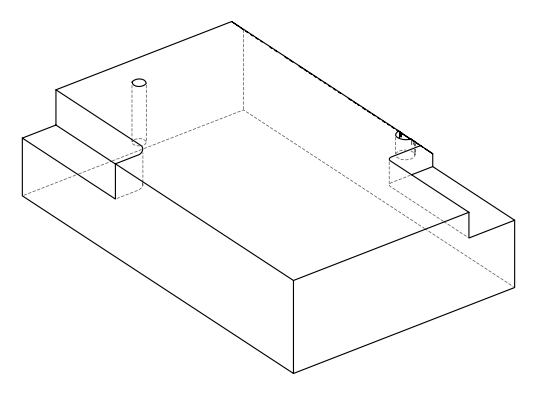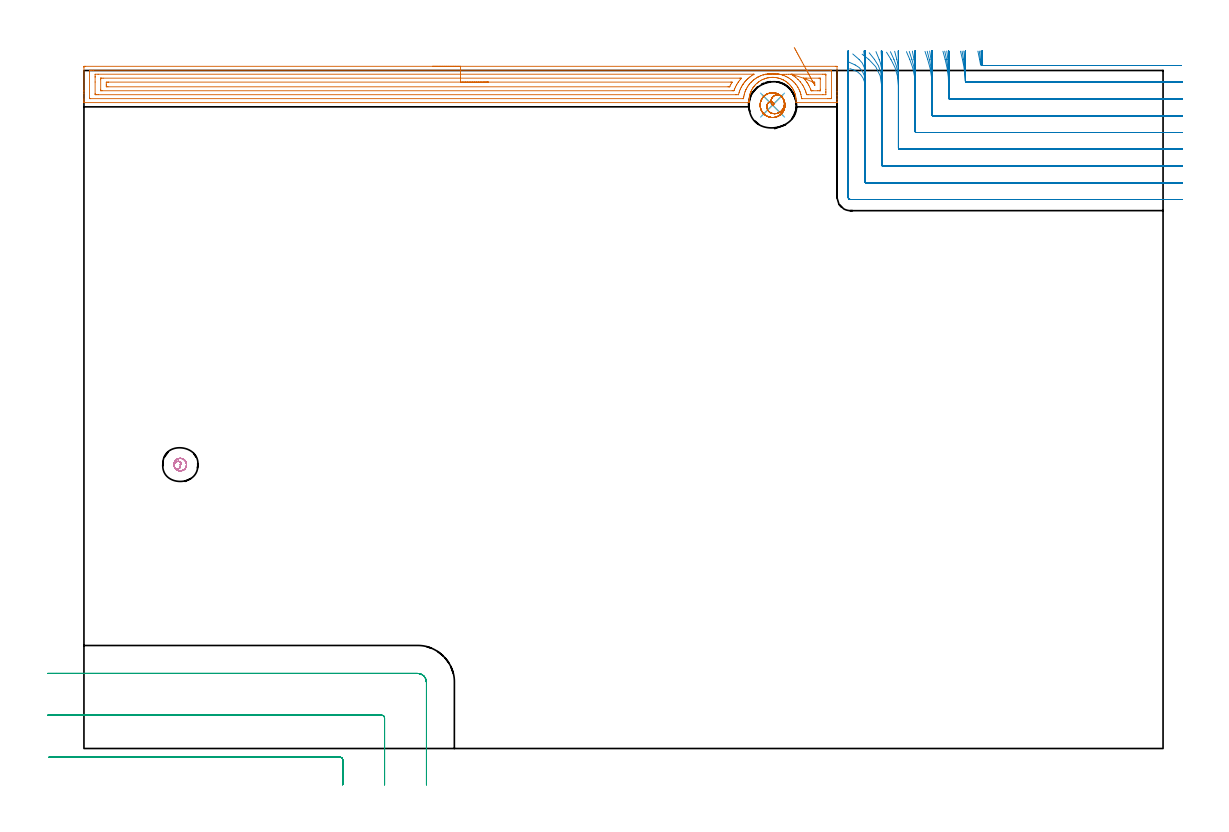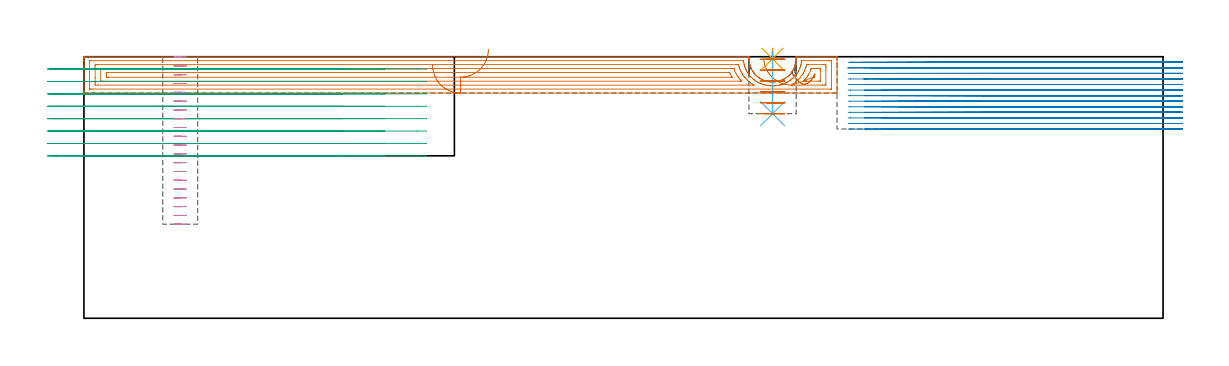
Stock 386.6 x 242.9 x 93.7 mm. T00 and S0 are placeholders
(PLAN: 7 operations, 6 tool changes, 54.1 min)
(1 AREA_MILL | FG_CHAMFER_SURFACE | UGT0205_001 | 10.92 min | 23378 mm3)
(2 MILL_CORNER_NOTCH_RECTANGULAR | CORNER_NOTCH_RECTANGULAR | NXT0201_009 | Follow Part, ap 2, ae 75% | 32.29 min | 151171 mm3)
(3 MILL_CORNER_NOTCH_RECTANGULAR_1 | CORNER_NOTCH_RECTANGULAR_1 | UGT0201_094 | Follow Part, ap 5, ae 75% | 7.66 min | 172524 mm3)
(4 MILL_BLIND_HOLE_FROM_SOLID_MATERIAL | STEP1POCKET | NXT0201_009 | Spiral | 1.83 min | 7353 mm3)
(5 SPOT_DRILL | STEP1POCKET_1 | NXT0321_9005460120000 | 0.03 min | 14 mm3)
(6 DRILL_BLIND_HOLE_INTO_CENTER | STEP1POCKET_1 | NXT0301_128 | 0.09 min | 1979 mm3)
(7 MILL_ROUGH_BLIND_HOLE_CONTOUR | STEP1POCKET_1 | NXT0201_009 | Spiral | 1.25 min | 2118 mm3)
(TOOL UGT0205_001 | Chamfer Mill 20 x 3 x 45 deg. | D20 FL50 Z2)
(TOOL NXT0201_009 | ENDMILL 8mm [2P460-0800-NA 1630] | D8 FL26 Z6)
(TOOL UGT0201_094 | End mill 20 mm | D20 FL38 Z4)
(TOOL NXT0321_9005460120000 | NC Spot Drill, 142deg, 12mm, Carbide, Uncoated | D12 PA142 FL30 Z2)
(TOOL NXT0301_128 | Carbide Drill 12mm [861.1-1200-036A1-GP GC34] | D12 PA150 FL37.4 Z2)
(OP 1 AREA_MILL)
G17 G21 G94 G90
T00 M6
G54
G17 G0 G90 X124.9 Y244.4 S1061 M3
G43 Z103.7 H0
Z90.7
G94 G1 X124.938 Z89.829 F250.
X125.052 Z88.964
X125.241 Z88.112
X125.503 Z87.28
X125.837 Z86.474
X126.24 Z85.7
X126.708 Z84.964
X127.24 Z84.272
X127.829 Z83.629
X128.472 Z83.04
X129.164 Z82.509
X129.9 Z82.04
X130.674 Z81.637
X131.48 Z81.303
X132.312 Z81.041
X133.164 Z80.852
X134.028 Z80.738
X134.9 Z80.7
X269.196
X269.717 Y244.394 Z80.704
X269.79 Y244.391 Z80.706
X269.8 Y244.313 Z80.784
Y235.273 Z89.822
Y233.831 Z91.266
Y232.646 Z92.449
Y231.661 Z93.438
X269.797 Y231.528 Z93.564
X269.79 Y231.402 Z93.688
X269.642 Y231.4 Z93.7
X255.365
X255.139 Y231.403 Z93.689
X255.135 Y231.489 Z93.604
X255.132 Y231.594 Z93.5
X255.131 Y232.384 Z92.712
X255.114 Y232.646 Z92.449
X255.102 Y232.83 Z92.266
X255.046 Y233.277 Z91.821
X255.001 Y233.522 Z91.576
X254.964 Y233.724 Z91.374
X254.863 Y234.169 Z90.93
X254.837 Y234.269 Z90.83
X254.757 Y234.518 Z90.579
X254.71 Y234.665 Z90.43
X254.649 Y234.835 Z90.258
X254.591 Y234.996 Z90.101
X254.568 Y235.061 Z90.037
X254.482 Y235.264 Z89.836
X254.377 Y235.511 Z89.589
X254.279 Y235.711 Z89.389
X254.16 Y235.954 Z89.146
X254.085 Y236.092 Z89.008
X253.945 Y236.344 Z88.755
X253.785 Y236.597 Z88.502
X253.616 Y236.846 Z88.253
X253.482 Y237.024 Z88.075
X253.342 Y237.212 Z87.888
X253.147 Y237.453 Z87.647
X253.054 Y237.568 Z87.532
X252.897 Y237.738 Z87.361
X252.536 Y238.098 Z87.001
X252.242 Y238.37 Z86.729
X252.162 Y238.444 Z86.655
X252.112 Y238.484 Z86.615
X251.932 Y238.63 Z86.469
X251.606 Y238.871 Z86.227
X251.27 Y239.101 Z85.998
X250.91 Y239.317 Z85.78
X250.543 Y239.521 Z85.576
X250.457 Y239.564 Z85.534
X250.378 Y239.603 Z85.496
X250.268 Y239.651 Z85.448
X249.935 Y239.797 Z85.303
X249.487 Y239.969 Z85.131
X249.042 Y240.11 Z84.989
X248.673 Y240.205 Z84.891
X248.595 Y240.226 Z84.871
X248.15 Y240.318 Z84.782
X247.887 Y240.358 Z84.742
X247.78 Y240.373 Z84.724
X247.703 Y240.386 Z84.713
X247.448 Y240.414 Z84.684
X247.13 Y240.432 Z84.66
X246.95 Y240.443 Z84.656
X246.786 Y240.445 Z84.652
X246.592 Y240.442 Z84.653
X246.519 Y240.441 Z84.656
X246.489 Z84.657
X245.996 Y240.413 Z84.678
X245.952 Y240.411 Z84.681
X245.473 Y240.35 Z84.745
X245.103 Y240.286 Z84.809
X245.059 Y240.279 Z84.818
X245.028 Y240.274 Z84.824
X244.581 Y240.171 Z84.927
X244.136 Y240.044 Z85.054
X243.851 Y239.943 Z85.154
X243.765 Y239.912 Z85.183
X243.688 Y239.886 Z85.211
X243.245 Y239.703 Z85.393
X242.861 Y239.522 Z85.577
X242.353 Y239.236 Z85.861
X241.903 Y238.944 Z86.152
X241.831 Y238.892 Z86.204
X241.67 Y238.776 Z86.32
X241.534 Y238.679 Z86.42
X241.465 Y238.63 Z86.469
X241.377 Y238.553 Z86.547
X241.3 Y238.484 Z86.613
X241.236 Y238.429 Z86.669
X241.007 Y238.229 Z86.87
X240.569 Y237.811 Z87.288
X240.502 Y237.738 Z87.361
X240.132 Y237.299 Z87.8
X240.047 Y237.188 Z87.91
X239.921 Y237.024 Z88.072
X239.783 Y236.846 Z88.254
X239.678 Y236.695 Z88.402
X239.611 Y236.586 Z88.509
X239.45 Y236.327 Z88.77
X239.239 Y235.954 Z89.146
X239.023 Y235.511 Z89.589
X238.95 Y235.341 Z89.757
X238.92 Y235.273 Z89.823
X238.857 Y235.127 Z89.971
X238.828 Y235.061 Z90.037
X238.786 Y234.953 Z90.144
X238.747 Y234.835 Z90.262
X238.656 Y234.563 Z90.535
X238.617 Y234.43 Z90.669
X238.541 Y234.17 Z90.93
X238.436 Y233.725 Z91.375
X238.399 Y233.522 Z91.578
X238.354 Y233.277 Z91.822
X238.298 Y232.831 Z92.267
X238.284 Y232.646 Z92.451
X238.265 Y232.384 Z92.713
X238.259 Y232.06 Z93.038
X238.257 Y231.938 Z93.159
X238.261 Y231.77 Z93.326
X238.262 Y231.647 Z93.449
Y231.49 Z93.606
X238.261 Y231.405 Z93.691
X237.965 Y231.4 Z93.7
X0.158
X0.01 Y231.402 Z93.688
X0.003 Y231.528 Z93.564
X0. Y231.662 Z93.437
Y232.027 Z93.072
Y232.646 Z92.449
Y234.707 Z90.391
Y235.273 Z89.822
Y235.731 Z89.364
Y244.03 Z81.068
X0.004 Y244.317 Z80.781
X0.01 Y244.392 Z80.705
X0.088 Y244.399 Z80.699
X0.604 Y244.4 Z80.7
X134.9
Y242.986 Z82.114
X267.412 Y242.985 Z82.115
X267.584 Y242.984 Z82.116
X267.755 Y242.98 Z82.12
X267.79 Y242.979 Z82.121
X267.794 Y242.955 Z82.145
X267.797 Y242.928 Z82.172
X267.8 Y242.773 Z82.327
X267.799 Y233.013 Z92.087
X267.796 Y232.912 Z92.188
X267.79 Y232.845 Z92.255
X267.786 Y232.821 Z92.279
X267.771 Y232.82 Z92.28
X267.412 Y232.815 Z92.285
X267.24
X266.519 Y232.814 Z92.286
X257.424 Y232.815 Z92.285
X257.197 Y232.817 Z92.283
X257.141 Y232.819 Z92.281
X257.12 Y232.821 Z92.279
X257.114 Y232.838 Z92.262
X257.103 Y232.897 Z92.203
X257.065 Y233.167 Z91.933
X257.008 Y233.522 Z91.578
X256.87 Y234.234 Z90.866
X256.827 Y234.397 Z90.703
X256.704 Y234.841 Z90.259
X256.549 Y235.273 Z89.827
X256.462 Y235.51 Z89.59
X256.171 Y236.149 Z88.951
X255.811 Y236.845 Z88.255
X255.701 Y237.024 Z88.076
X255.516 Y237.314 Z87.786
X255.078 Y237.9 Z87.2
X254.919 Y238.102 Z86.998
X254.6 Y238.467 Z86.633
X254.302 Y238.776 Z86.324
X254.165 Y238.912 Z86.188
X254.027 Y239.044 Z86.056
X253.702 Y239.336 Z85.764
X253.307 Y239.651 Z85.449
X253.134 Y239.781 Z85.319
X252.66 Y240.117 Z84.983
X252.242 Y240.366 Z84.734
X251.959 Y240.527 Z84.573
X251.562 Y240.735 Z84.365
X251.35 Y240.833 Z84.267
X250.793 Y241.073 Z84.027
X250.457 Y241.202 Z83.898
X250.37 Y241.232 Z83.868
X249.843 Y241.403 Z83.697
X249.565 Y241.476 Z83.624
X249.203 Y241.568 Z83.532
X248.904 Y241.63 Z83.47
X248.673 Y241.676 Z83.424
X248.34 Y241.729 Z83.371
X247.78 Y241.802 Z83.298
X247.339 Y241.836 Z83.264
X246.888 Y241.853 Z83.247
X246.433 Y241.849 Z83.251
X245.996 Y241.828 Z83.272
X245.495 Y241.787 Z83.313
X245.103 Y241.735 Z83.365
X244.813 Y241.687 Z83.413
X244.211 Y241.567 Z83.533
X244.075 Y241.536 Z83.564
X243.553 Y241.403 Z83.697
X243.371 Y241.351 Z83.749
X243.348 Y241.344 Z83.756
X243.319 Y241.334 Z83.766
X242.718 Y241.116 Z83.984
X242.596 Y241.07 Z84.03
X242.426 Y240.999 Z84.101
X242.094 Y240.853 Z84.247
X241.534 Y240.581 Z84.519
X241.498 Y240.562 Z84.538
X241.436 Y240.527 Z84.573
X240.942 Y240.232 Z84.868
X240.642 Y240.038 Z85.062
X240.41 Y239.879 Z85.221
X240.093 Y239.651 Z85.449
X239.902 Y239.501 Z85.599
X239.749 Y239.374 Z85.726
X239.431 Y239.088 Z86.012
X239.096 Y238.776 Z86.324
X238.976 Y238.659 Z86.441
X238.857 Y238.535 Z86.565
X238.563 Y238.188 Z86.912
X238.326 Y237.9 Z87.2
X238.169 Y237.7 Z87.4
X237.965 Y237.429 Z87.671
X237.803 Y237.182 Z87.918
X237.707 Y237.024 Z88.076
X237.476 Y236.628 Z88.472
X237.223 Y236.149 Z88.951
X237.173 Y236.049 Z89.051
X237.072 Y235.834 Z89.266
X236.908 Y235.434 Z89.666
X236.848 Y235.273 Z89.827
X236.686 Y234.776 Z90.324
X236.577 Y234.397 Z90.703
X236.502 Y234.081 Z91.019
X236.39 Y233.522 Z91.578
X236.358 Y233.347 Z91.753
X236.295 Y232.895 Z92.205
X236.283 Y232.82 Z92.28
X236.269 Y232.819 Z92.281
X236.18 Y232.816 Z92.284
X236.008 Y232.815 Z92.285
X2.388
X2.216 Y232.816 Z92.284
X2.045 Y232.82 Z92.28
X2.01 Y232.821 Z92.279
X2.006 Y232.845 Z92.255
X2.003 Y232.872 Z92.228
X2.001 Y233.027 Z92.073
Y242.786 Z82.314
X2.004 Y242.888 Z82.212
X2.01 Y242.955 Z82.145
X2.014 Y242.979 Z82.121
X2.029 Y242.98 Z82.12
X2.388 Y242.984 Z82.116
X2.56 Y242.985 Z82.115
X3.281 Y242.986 Z82.114
X134.9
Y241.571 Z83.529
X239.749
X239.921 Y241.57 Z83.53
X240.035 Y241.567 Z83.533
X240.053 Y241.566 Z83.534
X239.923 Y241.484 Z83.616
X239.842 Y241.434 Z83.666
X239.765 Y241.387 Z83.713
X239.749 Y241.378 Z83.722
X239.228 Y241.038 Z84.062
X238.857 Y240.783 Z84.317
X238.707 Y240.674 Z84.426
X238.517 Y240.527 Z84.573
X238.218 Y240.279 Z84.821
X237.965 Y240.061 Z85.039
X237.749 Y239.863 Z85.237
X237.527 Y239.651 Z85.449
X237.301 Y239.427 Z85.673
X237.072 Y239.183 Z85.917
X236.883 Y238.962 Z86.138
X236.73 Y238.776 Z86.324
X236.49 Y238.472 Z86.628
X236.18 Y238.07 Z87.03
X236.11 Y237.968 Z87.132
X236.067 Y237.9 Z87.2
X235.776 Y237.421 Z87.679
X235.551 Y237.024 Z88.076
X235.459 Y236.856 Z88.244
X235.288 Y236.524 Z88.576
X235.17 Y236.264 Z88.836
X235.121 Y236.149 Z88.951
X234.915 Y235.638 Z89.462
X234.795 Y235.273 Z89.827
X234.701 Y234.972 Z90.128
X234.544 Y234.397 Z90.703
X234.512 Y234.282 Z90.818
X234.502 Y234.252 Z90.848
X234.494 Y234.235 Z90.865
X234.48 Y234.234 Z90.866
X234.395 Y234.232 Z90.868
X233.675 Y234.229 Z90.871
X233.503 Y234.228 Z90.872
X5.065 Y234.229 Z90.871
X4.344 Y234.23 Z90.87
X4.173 Y234.232 Z90.868
X4.011 Y234.235 Z90.865
X4.006 Y234.397 Z90.703
X4.002 Y234.566 Z90.534
X4. Y238.776 Z86.324
Y240.527 Z84.573
Y240.696 Z84.404
X4.006 Y241.403 Z83.697
X4.008 Y241.564 Z83.536
X5.065 Y241.571 Z83.529
X134.9
Y240.157 Z84.943
X235.017
X235.288 Y240.156 Z84.944
X235.402 Y240.154 Z84.946
X235.537 Y240.151 Z84.949
X235.452 Y240.036 Z85.064
X235.389 Y239.957 Z85.143
X235.288 Y239.836 Z85.264
X235.202 Y239.735 Z85.365
X235.134 Y239.651 Z85.449
X234.81 Y239.244 Z85.856
X234.443 Y238.776 Z86.324
X234.422 Y238.749 Z86.351
X234.395 Y238.711 Z86.389
X234.08 Y238.209 Z86.891
X233.893 Y237.9 Z87.2
X233.753 Y237.655 Z87.445
X233.503 Y237.196 Z87.904
X233.445 Y237.081 Z88.019
X233.419 Y237.024 Z88.076
X233.175 Y236.47 Z88.63
X233.042 Y236.149 Z88.951
X232.92 Y235.845 Z89.255
X232.867 Y235.716 Z89.384
X232.837 Y235.649 Z89.451
X232.782 Y235.648 Z89.452
X232.611 Y235.645 Z89.455
X232.233 Y235.643 Z89.457
X6.473
X6.129 Y235.645 Z89.455
X6.068 Y235.646 Z89.454
X6.01 Y235.649 Z89.451
X6. Y236.149 Z88.951
Y239.61 Z85.49
X6.001 Y240.068 Z85.032
X6.004 Y240.12 Z84.98
X6.008 Y240.145 Z84.955
X6.012 Y240.15 Z84.95
X6.026 Y240.152 Z84.948
X6.163 Y240.156 Z84.944
X6.335 Y240.157 Z84.943
X6.85
X134.9
Y238.743 Z86.357
X231.752
X232.115 Y238.738 Z86.362
X232.194 Y238.736 Z86.364
X232.186 Y238.708 Z86.392
X232.166 Y238.669 Z86.431
X232.048 Y238.452 Z86.648
X231.718 Y237.86 Z87.24
X231.441 Y237.296 Z87.804
X231.381 Y237.173 Z87.927
X231.337 Y237.089 Z88.011
X231.325 Y237.068 Z88.032
X231.307 Y237.064 Z88.036
X231.255 Y237.062 Z88.038
X230.826 Y237.057 Z88.043
X230.793
X8.601
X8.2 Y237.062 Z88.038
X8.01 Y237.065 Z88.035
X8.008 Y237.176 Z87.924
X8.001 Y237.646 Z87.454
Y237.9 Z87.2
X8.004 Y238.519 Z86.581
X8.01 Y238.724 Z86.376
X8.206 Y238.736 Z86.364
X8.635 Y238.743 Z86.357
X8.668
X134.9
X135.772 Z86.395
X136.636 Z86.509
X137.488 Z86.698
X138.32 Z86.96
X139.126 Z87.294
X139.9 Z87.697
X140.636 Z88.165
X141.328 Z88.696
X141.971 Z89.286
X142.56 Z89.929
X143.092 Z90.621
X143.56 Z91.357
X143.963 Z92.131
X144.297 Z92.937
X144.559 Z93.769
X144.748 Z94.62
X144.862 Z95.485
X144.9 Z96.357
G0 Z103.7
X243.511 Y241.422
Z93.679
G1 X243.537 Z92.807
X243.638 Y241.424 Z91.941
X243.815 Y241.426 Z91.086
X244.065 Y241.43 Z90.25
X244.387 Y241.435 Z89.44
X244.779 Y241.44 Z88.66
X245.237 Y241.447 Z87.918
X245.758 Y241.454 Z87.218
X246.338 Y241.463 Z86.566
X246.972 Y241.472 Z85.968
X247.656 Y241.482 Z85.427
X248.385 Y241.492 Z84.947
X249.153 Y241.504 Z84.533
X249.954 Y241.515 Z84.188
X250.782 Y241.527 Z83.914
X251.631 Y241.539 Z83.713
X252.494 Y241.552 Z83.586
X253.365 Y241.564 Z83.536
X253.682 Y241.569 Z83.531
X253.855 Y241.571 Z83.529
X264.735
X265.456 Y241.57 Z83.53
X265.627 Y241.568 Z83.532
X265.789 Y241.565 Z83.535
X265.794 Y241.403 Z83.697
X265.799 Y241.234 Z83.866
X265.8 Y236.149 Z88.951
Y235.273 Z89.827
Y235.104 Z89.996
X265.794 Y234.397 Z90.703
X265.792 Y234.235 Z90.865
X264.735 Y234.229 Z90.871
X259.552
X259.381 Y234.231 Z90.869
X259.209 Y234.235 Z90.865
X258.902 Y234.245 Z90.855
X258.862 Y234.397 Z90.703
X258.785 Y234.683 Z90.417
X258.671 Y235.093 Z90.007
X258.611 Y235.273 Z89.827
X258.488 Y235.631 Z89.469
X258.27 Y236.149 Z88.951
X258.109 Y236.521 Z88.579
X257.851 Y237.024 Z88.076
X257.763 Y237.189 Z87.911
X257.596 Y237.488 Z87.612
X257.327 Y237.9 Z87.2
X256.704 Y238.751 Z86.349
X256.684 Y238.776 Z86.324
X256.601 Y238.877 Z86.223
X255.876 Y239.651 Z85.449
X255.811 Y239.716 Z85.384
X255.027 Y240.421 Z84.679
X254.919 Y240.507 Z84.593
X254.892 Y240.527 Z84.573
X254.393 Y240.887 Z84.213
X254.027 Y241.142 Z83.958
X253.365 Y241.564 Z83.536
X257.831 Y240.141 Z84.959
X257.979 Y240.151 Z84.949
X258.488 Y240.155 Z84.945
X258.866 Y240.157 Z84.943
X263.327
X263.671 Y240.155 Z84.945
X263.732 Y240.154 Z84.946
X263.79 Y240.151 Z84.949
X263.8 Y239.651 Z85.449
Y236.19 Z88.91
X263.799 Y235.732 Z89.368
X263.796 Y235.68 Z89.42
X263.792 Y235.655 Z89.445
X263.788 Y235.65 Z89.45
X263.774 Y235.648 Z89.452
X263.637 Y235.644 Z89.456
X263.465 Y235.643 Z89.457
X262.95
X261.165
X260.788
X260.642 Y235.645 Z89.455
X260.57 Y235.647 Z89.453
X260.557 Y235.649 Z89.451
X260.547 Y235.664 Z89.436
X260.532 Y235.697 Z89.403
X260.417 Y236.007 Z89.093
X260.36 Y236.149 Z88.951
X260.273 Y236.36 Z88.74
X259.971 Y237.024 Z88.076
X259.682 Y237.604 Z87.496
X259.515 Y237.9 Z87.2
X259.381 Y238.132 Z86.968
X259.12 Y238.526 Z86.574
X258.938 Y238.776 Z86.324
X258.488 Y239.38 Z85.72
X258.262 Y239.651 Z85.449
X258.095 Y239.844 Z85.256
X257.831 Y240.141 Z84.959
X261.206 Y238.736 Z86.364
X261.6
X261.79 Y238.735 Z86.365
X261.793 Y238.624 Z86.476
X261.799 Y238.153 Z86.947
X261.8 Y237.9 Z87.2
X261.798 Y237.713 Z87.387
X261.796 Y237.652 Z87.448
X261.795 Y237.651 Z87.449
X261.788 Y237.658 Z87.442
X261.762 Y237.702 Z87.398
X261.658 Y237.9 Z87.2
X261.425 Y238.332 Z86.768
X261.206 Y238.736 Z86.364
X260.881 Y239.333 Z85.817
X260.536 Y239.971 Z85.332
X260.171 Y240.642 Z84.911
X259.79 Y241.344 Z84.559
X259.397 Y242.07 Z84.278
X258.993 Y242.814 Z84.069
X258.582 Y243.572 Z83.936
X258.166 Y244.337 Z83.878
X257.75 Y245.104 Z83.896
X257.337 Y245.866 Z83.99
X256.929 Y246.618 Z84.159
X256.529 Y247.355 Z84.402
X256.141 Y248.07 Z84.717
X255.768 Y248.758 Z85.102
X255.412 Y249.414 Z85.554
X255.076 Y250.033 Z86.069
X254.763 Y250.61 Z86.644
X254.475 Y251.14 Z87.273
G0 Z103.7
M5
M2
(OP 2 MILL_CORNER_NOTCH_RECTANGULAR)
G17 G21 G94 G90
T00 M6
G54
G17 G0 G90 X320.262 Y249.841 S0 M3
G43 Z103.7 H1
Z91.708
G94 G1 X320.855 Y246.9 F250.
G2 X321.193 Y245.032 R48. F500.
G3 X321.583 Y244.7 R0.4
G1 X390.172
X393.172 F250.
G0 Z103.7
X314.039 Y249.823
Z91.708
G1 X314.716 Y246.9
G2 X315.767 Y239.08 R42. F500.
G3 X316.163 Y238.7 R0.4
G1 X390.6
X393.6 F250.
G0 Z103.7
X307.74 Y249.794
Z91.708
G1 X308.53 Y246.9
G2 X309.8 Y237.422 R36. F500.
G1 Y233.096
G3 X310.196 Y232.7 R0.4
G1 X390.6
X393.6 F250.
G0 Z103.7
X301.315 Y249.746
Z91.708
G1 X302.263 Y246.9
G2 X303.8 Y237.422 R30. F500.
G1 Y227.096
G3 X304.196 Y226.7 R0.4
G1 X390.6
X393.6 F250.
G0 Z103.7
X294.664 Y249.656
Z91.708
G1 X295.849 Y246.9
G2 X297.8 Y237.422 R24. F500.
G1 Y221.097
G3 X298.197 Y220.7 R0.4
G1 X390.6
X393.6 F250.
G0 Z103.7
X287.523 Y249.45
Z91.708
G1 X289.102 Y246.9
G2 X291.8 Y237.422 R18. F500.
G1 Y215.097
G3 X292.197 Y214.7 R0.4
G1 X390.6
X393.6 F250.
G0 Z103.7
X278.79 Y248.74
Z91.708
G1 X281.159 Y246.9
G2 X285.8 Y237.422 R12. F500.
G1 Y209.097
G3 X286.197 Y208.7 R0.4
G1 X390.6
X393.6 F250.
G0 Z103.7
X274.39 Y243.578
Z91.708
G1 X275.804 Y243.077
G2 X279.8 Y237.422 R6. F500.
G1 Y203.097
G3 X280.197 Y202.7 R0.4
G1 X390.6
X393.6 F250.
G0 Z103.7
X273.8 Y240.422
Z91.708
G1 Y237.422
Y197.5 F500.
G3 X274.6 Y196.7 R0.8
G1 X390.6
X393.6 F250.
G0 Z103.7
X320.748 Y249.863
Z89.715
G1 X321.215 Y246.9
G2 X321.47 Y245.049 R48. F500.
G3 X321.862 Y244.7 R0.4
G1 X390.172
X393.172 F250.
G0 Z103.7
X314.596 Y249.852
Z89.715
G1 X315.13 Y246.9
G2 X315.8 Y239.428 R42. F500.
G1 Y239.096
G3 X316.196 Y238.7 R0.4
G1 X390.6
X393.6 F250.
G0 Z103.7
X308.393 Y249.835
Z89.715
G1 X309.016 Y246.9
G2 X309.8 Y239.428 R36. F500.
G1 Y233.096
G3 X310.196 Y232.7 R0.4
G1 X390.6
X393.6 F250.
G0 Z103.7
X302.108 Y249.805
Z89.715
G1 X302.855 Y246.9
G2 X303.8 Y239.428 R30. F500.
G1 Y227.096
G3 X304.196 Y226.7 R0.4
G1 X390.6
X393.6 F250.
G0 Z103.7
X295.673 Y249.751
Z89.715
G1 X296.607 Y246.9
G2 X297.8 Y239.428 R24. F500.
G1 Y221.097
G3 X298.197 Y220.7 R0.4
G1 X390.6
X393.6 F250.
G0 Z103.7
X288.931 Y249.629
Z89.715
G1 X290.176 Y246.9
G2 X291.8 Y239.428 R18. F500.
G1 Y215.097
G3 X292.197 Y214.7 R0.4
G1 X390.6
X393.6 F250.
G0 Z103.7
X281.322 Y249.248
Z89.715
G1 X283.19 Y246.9
G2 X285.8 Y239.428 R12. F500.
G1 Y209.097
G3 X286.197 Y208.7 R0.4
G1 X390.6
X393.6 F250.
G0 Z103.7
X273.561 Y246.132
Z89.715
G1 X276.29 Y244.887
G2 X279.8 Y239.428 R6. F500.
G1 Y203.097
G3 X280.197 Y202.7 R0.4
G1 X390.6
X393.6 F250.
G0 Z103.7
X273.8 Y242.428
Z89.715
G1 Y239.428
Y197.5 F500.
G3 X274.6 Y196.7 R0.8
G1 X390.6
X393.6 F250.
G0 Z103.7
X321.294 Y249.886
Z87.723
G1 X321.581 Y246.9
G2 X321.721 Y245.073 R48. F500.
G3 X322.116 Y244.7 R0.4
G1 X390.172
X393.172 F250.
G0 Z103.7
X315.222 Y249.882
Z87.723
G1 X315.549 Y246.9
G2 X315.8 Y242.317 R42. F500.
G1 Y239.096
G3 X316.196 Y238.7 R0.4
G1 X390.6
X393.6 F250.
G0 Z103.7
X309.125 Y249.876
Z87.723
G1 X309.507 Y246.9
G2 X309.8 Y242.317 R36. F500.
G1 Y233.096
G3 X310.196 Y232.7 R0.4
G1 X390.6
X393.6 F250.
G0 Z103.7
X302.99 Y249.865
Z87.723
G1 X303.448 Y246.9
G2 X303.8 Y242.317 R30. F500.
G1 Y227.096
G3 X304.196 Y226.7 R0.4
G1 X390.6
X393.6 F250.
G0 Z103.7
X296.786 Y249.845
Z87.723
G1 X297.358 Y246.9
G2 X297.8 Y242.317 R24. F500.
G1 Y221.097
G3 X298.197 Y220.7 R0.4
G1 X390.6
X393.6 F250.
G0 Z103.7
X290.443 Y249.801
Z87.723
G1 X291.207 Y246.9
G2 X291.8 Y242.317 R18. F500.
G1 Y215.097
G3 X292.197 Y214.7 R0.4
G1 X390.6
X393.6 F250.
G0 Z103.7
X283.745 Y249.673
Z87.723
G1 X284.891 Y246.9
G2 X285.8 Y242.317 R12. F500.
G1 Y209.097
G3 X286.197 Y208.7 R0.4
G1 X390.6
X393.6 F250.
G0 Z103.7
X275.433 Y248.824
Z87.723
G1 X277.709 Y246.869
G2 X279.8 Y242.317 R6. F500.
G1 Y203.097
G3 X280.197 Y202.7 R0.4
G1 X390.6
X393.6 F250.
G0 Z103.7
X273.8 Y245.317
Z87.723
G1 Y242.317
Y197.5 F500.
G3 X274.6 Y196.7 R0.8
G1 X390.6
X393.6 F250.
G0 Z103.7
X321.745 Y249.9
Z85.731
G1 X321.794 Y246.9
G2 X321.8 Y246.119 R48. F500.
G1 Y245.096
G3 X322.196 Y244.7 R0.4
G1 X390.172
X393.172 F250.
G0 Z103.7
X315.737 Y249.899
Z85.731
G1 X315.793 Y246.9
G2 X315.8 Y246.119 R42. F500.
G1 Y239.096
G3 X316.196 Y238.7 R0.4
G1 X390.6
X393.6 F250.
G0 Z103.7
X309.726 Y249.899
Z85.731
G1 X309.792 Y246.9
G2 X309.8 Y246.119 R36. F500.
G1 Y233.096
G3 X310.196 Y232.7 R0.4
G1 X390.6
X393.6 F250.
G0 Z103.7
X303.712 Y249.899
Z85.731
G1 X303.79 Y246.9
G2 X303.8 Y246.119 R30. F500.
G1 Y227.096
G3 X304.196 Y226.7 R0.4
G1 X390.6
X393.6 F250.
G0 Z103.7
X297.69 Y249.898
Z85.731
G1 X297.787 Y246.9
G2 X297.8 Y246.119 R24. F500.
G1 Y221.097
G3 X298.197 Y220.7 R0.4
G1 X390.6
X393.6 F250.
G0 Z103.7
X291.653 Y249.897
Z85.731
G1 X291.783 Y246.9
G2 X291.8 Y246.119 R18. F500.
G1 Y215.097
G3 X292.197 Y214.7 R0.4
G1 X390.6
X393.6 F250.
G0 Z103.7
X285.579 Y249.894
Z85.731
G1 X285.775 Y246.9
G2 X285.8 Y246.119 R12. F500.
G1 Y209.097
G3 X286.197 Y208.7 R0.4
G1 X390.6
X393.6 F250.
G0 Z103.7
X279.358 Y249.874
Z85.731
G1 X279.749 Y246.9
G2 X279.8 Y246.119 R6. F500.
G1 Y203.097
G3 X280.197 Y202.7 R0.4
G1 X390.6
X393.6 F250.
G0 Z103.7
X273.8 Y249.119
Z85.731
G1 Y246.119
Y197.5 F500.
G3 X274.6 Y196.7 R0.8
G1 X390.6
X393.6 F250.
G0 Z103.7
X321.799 Y249.9
Z83.738
G1 X321.8 Y246.9
Y245.096 F500.
G3 X322.196 Y244.7 R0.4
G1 X390.172
X393.172 F250.
G0 Z103.7
X315.799 Y249.9
Z83.738
G1 X315.8 Y246.9
Y245.096 F500.
Y239.096
G3 X316.196 Y238.7 R0.4
G1 X390.6
X393.6 F250.
G0 Z103.7
X309.799 Y249.9
Z83.738
G1 X309.8 Y246.9
Y239.096 F500.
Y233.096
G3 X310.196 Y232.7 R0.4
G1 X390.6
X393.6 F250.
G0 Z103.7
X303.799 Y249.9
Z83.738
G1 X303.8 Y246.9
Y233.096 F500.
Y227.096
G3 X304.196 Y226.7 R0.4
G1 X390.6
X393.6 F250.
G0 Z103.7
X297.798 Y249.9
Z83.738
G1 X297.8 Y246.9
Y227.096 F500.
Y221.097
G3 X298.197 Y220.7 R0.4
G1 X390.6
X393.6 F250.
G0 Z103.7
X291.798 Y249.9
Z83.738
G1 X291.8 Y246.9
Y221.097 F500.
Y215.097
G3 X292.197 Y214.7 R0.4
G1 X390.6
X393.6 F250.
G0 Z103.7
X285.796 Y249.9
Z83.738
G1 X285.8 Y246.9
Y215.097 F500.
Y209.097
G3 X286.197 Y208.7 R0.4
G1 X390.6
X393.6 F250.
G0 Z103.7
X279.793 Y249.9
Z83.738
G1 X279.8 Y246.9
Y209.097 F500.
Y203.097
G3 X280.197 Y202.7 R0.4
G1 X390.6
X393.6 F250.
G0 Z103.7
X273.8 Y249.886
Z83.738
G1 Y246.886
Y197.5 F500.
G3 X274.6 Y196.7 R0.8
G1 X390.6
X393.6 F250.
G0 Z103.7
X321.8 Y249.9
Z81.746
G1 Y246.9
Y245.096 F500.
G3 X322.196 Y244.7 R0.4
G1 X390.172
X393.172 F250.
G0 Z103.7
X315.8 Y249.9
Z81.746
G1 Y246.9
Y239.096 F500.
G3 X316.196 Y238.7 R0.4
G1 X390.6
X393.6 F250.
G0 Z103.7
X309.8 Y249.9
Z81.746
G1 Y246.9
Y233.096 F500.
G3 X310.196 Y232.7 R0.4
G1 X390.6
X393.6 F250.
G0 Z103.7
X303.8 Y249.9
Z81.746
G1 Y246.9
Y227.096 F500.
G3 X304.196 Y226.7 R0.4
G1 X390.6
X393.6 F250.
G0 Z103.7
X297.8 Y249.9
Z81.746
G1 Y246.9
Y221.097 F500.
G3 X298.197 Y220.7 R0.4
G1 X390.6
X393.6 F250.
G0 Z103.7
X291.8 Y249.9
Z81.746
G1 Y246.9
Y215.097 F500.
G3 X292.197 Y214.7 R0.4
G1 X390.6
X393.6 F250.
G0 Z103.7
X285.8 Y249.9
Z81.746
G1 Y246.9
Y209.097 F500.
G3 X286.197 Y208.7 R0.4
G1 X390.6
X393.6 F250.
G0 Z103.7
X279.8 Y249.9
Z81.746
G1 Y246.9
Y203.097 F500.
G3 X280.197 Y202.7 R0.4
G1 X390.6
X393.6 F250.
G0 Z103.7
X273.8 Y249.9
Z81.746
G1 Y246.9
Y197.5 F500.
G3 X274.6 Y196.7 R0.8
G1 X390.6
X393.6 F250.
G0 Z103.7
X321.8 Y249.9
Z79.754
G1 Y246.9
Y245.096 F500.
G3 X322.196 Y244.7 R0.4
G1 X390.172
X393.172 F250.
G0 Z103.7
X315.8 Y249.9
Z79.754
G1 Y246.9
Y239.096 F500.
G3 X316.196 Y238.7 R0.4
G1 X390.6
X393.6 F250.
G0 Z103.7
X309.8 Y249.9
Z79.754
G1 Y246.9
Y233.096 F500.
G3 X310.196 Y232.7 R0.4
G1 X390.6
X393.6 F250.
G0 Z103.7
X303.8 Y249.9
Z79.754
G1 Y246.9
Y227.096 F500.
G3 X304.196 Y226.7 R0.4
G1 X390.6
X393.6 F250.
G0 Z103.7
X297.8 Y249.9
Z79.754
G1 Y246.9
Y221.097 F500.
G3 X298.197 Y220.7 R0.4
G1 X390.6
X393.6 F250.
G0 Z103.7
X291.8 Y249.9
Z79.754
G1 Y246.9
Y215.097 F500.
G3 X292.197 Y214.7 R0.4
G1 X390.6
X393.6 F250.
G0 Z103.7
X285.8 Y249.9
Z79.754
G1 Y246.9
Y209.097 F500.
G3 X286.197 Y208.7 R0.4
G1 X390.6
X393.6 F250.
G0 Z103.7
X279.8 Y249.9
Z79.754
G1 Y246.9
Y203.097 F500.
G3 X280.197 Y202.7 R0.4
G1 X390.6
X393.6 F250.
G0 Z103.7
X273.8 Y249.9
Z79.754
G1 Y246.9
Y197.5 F500.
G3 X274.6 Y196.7 R0.8
G1 X390.6
X393.6 F250.
G0 Z103.7
X321.8 Y249.9
Z77.761
G1 Y246.9
Y245.096 F500.
G3 X322.196 Y244.7 R0.4
G1 X390.172
X393.172 F250.
G0 Z103.7
X315.8 Y249.9
Z77.761
G1 Y246.9
Y239.096 F500.
G3 X316.196 Y238.7 R0.4
G1 X390.6
X393.6 F250.
G0 Z103.7
X309.8 Y249.9
Z77.761
G1 Y246.9
Y233.096 F500.
G3 X310.196 Y232.7 R0.4
G1 X390.6
X393.6 F250.
G0 Z103.7
X303.8 Y249.9
Z77.761
G1 Y246.9
Y227.096 F500.
G3 X304.196 Y226.7 R0.4
G1 X390.6
X393.6 F250.
G0 Z103.7
X297.8 Y249.9
Z77.761
G1 Y246.9
Y221.097 F500.
G3 X298.197 Y220.7 R0.4
G1 X390.6
X393.6 F250.
G0 Z103.7
X291.8 Y249.9
Z77.761
G1 Y246.9
Y215.097 F500.
G3 X292.197 Y214.7 R0.4
G1 X390.6
X393.6 F250.
G0 Z103.7
X285.8 Y249.9
Z77.761
G1 Y246.9
Y209.097 F500.
G3 X286.197 Y208.7 R0.4
G1 X390.6
X393.6 F250.
G0 Z103.7
X279.8 Y249.9
Z77.761
G1 Y246.9
Y203.097 F500.
G3 X280.197 Y202.7 R0.4
G1 X390.6
X393.6 F250.
G0 Z103.7
X273.8 Y249.9
Z77.761
G1 Y246.9
Y197.5 F500.
G3 X274.6 Y196.7 R0.8
G1 X390.6
X393.6 F250.
G0 Z103.7
X321.8 Y249.9
Z75.769
G1 Y246.9
Y245.096 F500.
G3 X322.196 Y244.7 R0.4
G1 X390.172
X393.172 F250.
G0 Z103.7
X315.8 Y249.9
Z75.769
G1 Y246.9
Y239.096 F500.
G3 X316.196 Y238.7 R0.4
G1 X390.6
X393.6 F250.
G0 Z103.7
X309.8 Y249.9
Z75.769
G1 Y246.9
Y233.096 F500.
G3 X310.196 Y232.7 R0.4
G1 X390.6
X393.6 F250.
G0 Z103.7
X303.8 Y249.9
Z75.769
G1 Y246.9
Y227.096 F500.
G3 X304.196 Y226.7 R0.4
G1 X390.6
X393.6 F250.
G0 Z103.7
X297.8 Y249.9
Z75.769
G1 Y246.9
Y221.097 F500.
G3 X298.197 Y220.7 R0.4
G1 X390.6
X393.6 F250.
G0 Z103.7
X291.8 Y249.9
Z75.769
G1 Y246.9
Y215.097 F500.
G3 X292.197 Y214.7 R0.4
G1 X390.6
X393.6 F250.
G0 Z103.7
X285.8 Y249.9
Z75.769
G1 Y246.9
Y209.097 F500.
G3 X286.197 Y208.7 R0.4
G1 X390.6
X393.6 F250.
G0 Z103.7
X279.8 Y249.9
Z75.769
G1 Y246.9
Y203.097 F500.
G3 X280.197 Y202.7 R0.4
G1 X390.6
X393.6 F250.
G0 Z103.7
X273.8 Y249.9
Z75.769
G1 Y246.9
Y197.5 F500.
G3 X274.6 Y196.7 R0.8
G1 X390.6
X393.6 F250.
G0 Z103.7
X321.8 Y249.9
Z73.777
G1 Y246.9
Y245.096 F500.
G3 X322.196 Y244.7 R0.4
G1 X390.172
X393.172 F250.
G0 Z103.7
X315.8 Y249.9
Z73.777
G1 Y246.9
Y239.096 F500.
G3 X316.196 Y238.7 R0.4
G1 X390.6
X393.6 F250.
G0 Z103.7
X309.8 Y249.9
Z73.777
G1 Y246.9
Y233.096 F500.
G3 X310.196 Y232.7 R0.4
G1 X390.6
X393.6 F250.
G0 Z103.7
X303.8 Y249.9
Z73.777
G1 Y246.9
Y227.096 F500.
G3 X304.196 Y226.7 R0.4
G1 X390.6
X393.6 F250.
G0 Z103.7
X297.8 Y249.9
Z73.777
G1 Y246.9
Y221.097 F500.
G3 X298.197 Y220.7 R0.4
G1 X390.6
X393.6 F250.
G0 Z103.7
X291.8 Y249.9
Z73.777
G1 Y246.9
Y215.097 F500.
G3 X292.197 Y214.7 R0.4
G1 X390.6
X393.6 F250.
G0 Z103.7
X285.8 Y249.9
Z73.777
G1 Y246.9
Y209.097 F500.
G3 X286.197 Y208.7 R0.4
G1 X390.6
X393.6 F250.
G0 Z103.7
X279.8 Y249.9
Z73.777
G1 Y246.9
Y203.097 F500.
G3 X280.197 Y202.7 R0.4
G1 X390.6
X393.6 F250.
G0 Z103.7
X273.8 Y249.9
Z73.777
G1 Y246.9
Y197.5 F500.
G3 X274.6 Y196.7 R0.8
G1 X390.6
X393.6 F250.
G0 Z103.7
X321.8 Y249.9
Z71.785
G1 Y246.9
Y245.096 F500.
G3 X322.196 Y244.7 R0.4
G1 X390.172
X393.172 F250.
G0 Z103.7
X315.8 Y249.9
Z71.785
G1 Y246.9
Y239.096 F500.
G3 X316.196 Y238.7 R0.4
G1 X390.6
X393.6 F250.
G0 Z103.7
X309.8 Y249.9
Z71.785
G1 Y246.9
Y233.096 F500.
G3 X310.196 Y232.7 R0.4
G1 X390.6
X393.6 F250.
G0 Z103.7
X303.8 Y249.9
Z71.785
G1 Y246.9
Y227.096 F500.
G3 X304.196 Y226.7 R0.4
G1 X390.6
X393.6 F250.
G0 Z103.7
X297.8 Y249.9
Z71.785
G1 Y246.9
Y221.097 F500.
G3 X298.197 Y220.7 R0.4
G1 X390.6
X393.6 F250.
G0 Z103.7
X291.8 Y249.9
Z71.785
G1 Y246.9
Y215.097 F500.
G3 X292.197 Y214.7 R0.4
G1 X390.6
X393.6 F250.
G0 Z103.7
X285.8 Y249.9
Z71.785
G1 Y246.9
Y209.097 F500.
G3 X286.197 Y208.7 R0.4
G1 X390.6
X393.6 F250.
G0 Z103.7
X279.8 Y249.9
Z71.785
G1 Y246.9
Y203.097 F500.
G3 X280.197 Y202.7 R0.4
G1 X390.6
X393.6 F250.
G0 Z103.7
X273.8 Y249.9
Z71.785
G1 Y246.9
Y197.5 F500.
G3 X274.6 Y196.7 R0.8
G1 X390.6
X393.6 F250.
G0 Z103.7
X321.8 Y249.9
Z69.792
G1 Y246.9
Y245.096 F500.
G3 X322.196 Y244.7 R0.4
G1 X390.172
X393.172 F250.
G0 Z103.7
X315.8 Y249.9
Z69.792
G1 Y246.9
Y239.096 F500.
G3 X316.196 Y238.7 R0.4
G1 X390.6
X393.6 F250.
G0 Z103.7
X309.8 Y249.9
Z69.792
G1 Y246.9
Y233.096 F500.
G3 X310.196 Y232.7 R0.4
G1 X390.6
X393.6 F250.
G0 Z103.7
X303.8 Y249.9
Z69.792
G1 Y246.9
Y227.096 F500.
G3 X304.196 Y226.7 R0.4
G1 X390.6
X393.6 F250.
G0 Z103.7
X297.8 Y249.9
Z69.792
G1 Y246.9
Y221.097 F500.
G3 X298.197 Y220.7 R0.4
G1 X390.6
X393.6 F250.
G0 Z103.7
X291.8 Y249.9
Z69.792
G1 Y246.9
Y215.097 F500.
G3 X292.197 Y214.7 R0.4
G1 X390.6
X393.6 F250.
G0 Z103.7
X285.8 Y249.9
Z69.792
G1 Y246.9
Y209.097 F500.
G3 X286.197 Y208.7 R0.4
G1 X390.6
X393.6 F250.
G0 Z103.7
X279.8 Y249.9
Z69.792
G1 Y246.9
Y203.097 F500.
G3 X280.197 Y202.7 R0.4
G1 X390.6
X393.6 F250.
G0 Z103.7
X273.8 Y249.9
Z69.792
G1 Y246.9
Y197.5 F500.
G3 X274.6 Y196.7 R0.8
G1 X390.6
X393.6 F250.
G0 Z103.7
X321.8 Y249.9
Z67.8
G1 Y246.9
Y245.096 F500.
G3 X322.196 Y244.7 R0.4
G1 X390.172
X393.172 F250.
G0 Z103.7
X315.8 Y249.9
Z67.8
G1 Y246.9
Y239.096 F500.
G3 X316.196 Y238.7 R0.4
G1 X390.6
X393.6 F250.
G0 Z103.7
X309.8 Y249.9
Z67.8
G1 Y246.9
Y233.096 F500.
G3 X310.196 Y232.7 R0.4
G1 X390.6
X393.6 F250.
G0 Z103.7
X303.8 Y249.9
Z67.8
G1 Y246.9
Y227.096 F500.
G3 X304.196 Y226.7 R0.4
G1 X390.6
X393.6 F250.
G0 Z103.7
X297.8 Y249.9
Z67.8
G1 Y246.9
Y221.097 F500.
G3 X298.197 Y220.7 R0.4
G1 X390.6
X393.6 F250.
G0 Z103.7
X291.8 Y249.9
Z67.8
G1 Y246.9
Y215.097 F500.
G3 X292.197 Y214.7 R0.4
G1 X390.6
X393.6 F250.
G0 Z103.7
X285.8 Y249.9
Z67.8
G1 Y246.9
Y209.097 F500.
G3 X286.197 Y208.7 R0.4
G1 X390.6
X393.6 F250.
G0 Z103.7
X279.8 Y249.9
Z67.8
G1 Y246.9
Y203.097 F500.
G3 X280.197 Y202.7 R0.4
G1 X390.6
X393.6 F250.
G0 Z103.7
X273.8 Y249.9
Z67.8
G1 Y246.9
Y197.5 F500.
G3 X274.6 Y196.7 R0.8
G1 X390.6
X393.6 F250.
G0 Z103.7
M5
M2
(OP 3 MILL_CORNER_NOTCH_RECTANGULAR_1)
G17 G21 G94 G90
T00 M6
G54
G17 G0 G90 X92.7 Y-13. S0 M3
G43 Z103.7 H0
Z89.262
G94 G1 Y-10. F250.
Y-4.095 F500.
G3 X91.705 Y-3.1 R1.
G1 X-9.507
X-12.507 F250.
G0 Z103.7
X107.7 Y-13.
Z89.262
G1 Y-10.
Y10.905 F500.
G3 X106.705 Y11.9 R1.
G1 X-10.
X-13. F250.
G0 Z103.7
X122.7 Y-13.
Z89.262
G1 Y-10.
Y23.7 F500.
G3 X119.5 Y26.9 R3.2
G1 X-10.
X-13. F250.
G0 Z103.7
X92.7 Y-13.
Z84.825
G1 Y-10.
Y-4.095 F500.
G3 X91.705 Y-3.1 R1.
G1 X-9.507
X-12.507 F250.
G0 Z103.7
X107.7 Y-13.
Z84.825
G1 Y-10.
Y10.905 F500.
G3 X106.705 Y11.9 R1.
G1 X-10.
X-13. F250.
G0 Z103.7
X122.7 Y-13.
Z84.825
G1 Y-10.
Y23.7 F500.
G3 X119.5 Y26.9 R3.2
G1 X-10.
X-13. F250.
G0 Z103.7
X92.7 Y-13.
Z80.387
G1 Y-10.
Y-4.095 F500.
G3 X91.705 Y-3.1 R1.
G1 X-9.507
X-12.507 F250.
G0 Z103.7
X107.7 Y-13.
Z80.387
G1 Y-10.
Y10.905 F500.
G3 X106.705 Y11.9 R1.
G1 X-10.
X-13. F250.
G0 Z103.7
X122.7 Y-13.
Z80.387
G1 Y-10.
Y23.7 F500.
G3 X119.5 Y26.9 R3.2
G1 X-10.
X-13. F250.
G0 Z103.7
X92.7 Y-13.
Z75.95
G1 Y-10.
Y-4.095 F500.
G3 X91.705 Y-3.1 R1.
G1 X-9.507
X-12.507 F250.
G0 Z103.7
X107.7 Y-13.
Z75.95
G1 Y-10.
Y10.905 F500.
G3 X106.705 Y11.9 R1.
G1 X-10.
X-13. F250.
G0 Z103.7
X122.7 Y-13.
Z75.95
G1 Y-10.
Y23.7 F500.
G3 X119.5 Y26.9 R3.2
G1 X-10.
X-13. F250.
G0 Z103.7
X92.7 Y-13.
Z71.512
G1 Y-10.
Y-4.095 F500.
G3 X91.705 Y-3.1 R1.
G1 X-9.507
X-12.507 F250.
G0 Z103.7
X107.7 Y-13.
Z71.512
G1 Y-10.
Y10.905 F500.
G3 X106.705 Y11.9 R1.
G1 X-10.
X-13. F250.
G0 Z103.7
X122.7 Y-13.
Z71.512
G1 Y-10.
Y23.7 F500.
G3 X119.5 Y26.9 R3.2
G1 X-10.
X-13. F250.
G0 Z103.7
X92.7 Y-13.
Z67.075
G1 Y-10.
Y-4.095 F500.
G3 X91.705 Y-3.1 R1.
G1 X-9.507
X-12.507 F250.
G0 Z103.7
X107.7 Y-13.
Z67.075
G1 Y-10.
Y10.905 F500.
G3 X106.705 Y11.9 R1.
G1 X-10.
X-13. F250.
G0 Z103.7
X122.7 Y-13.
Z67.075
G1 Y-10.
Y23.7 F500.
G3 X119.5 Y26.9 R3.2
G1 X-10.
X-13. F250.
G0 Z103.7
X92.7 Y-13.
Z62.637
G1 Y-10.
Y-4.095 F500.
G3 X91.705 Y-3.1 R1.
G1 X-9.507
X-12.507 F250.
G0 Z103.7
X107.7 Y-13.
Z62.637
G1 Y-10.
Y10.905 F500.
G3 X106.705 Y11.9 R1.
G1 X-10.
X-13. F250.
G0 Z103.7
X122.7 Y-13.
Z62.637
G1 Y-10.
Y23.7 F500.
G3 X119.5 Y26.9 R3.2
G1 X-10.
X-13. F250.
G0 Z103.7
X92.7 Y-13.
Z58.2
G1 Y-10.
Y-4.095 F500.
G3 X91.705 Y-3.1 R1.
G1 X-9.507
X-12.507 F250.
G0 Z103.7
X107.7 Y-13.
Z58.2
G1 Y-10.
Y10.905 F500.
G3 X106.705 Y11.9 R1.
G1 X-10.
X-13. F250.
G0 Z103.7
X122.7 Y-13.
Z58.2
G1 Y-10.
Y23.7 F500.
G3 X119.5 Y26.9 R3.2
G1 X-10.
X-13. F250.
G0 Z103.7
M5
M2
(OP 4 MILL_BLIND_HOLE_FROM_SOLID_MATERIAL)
G17 G21 G94 G90
T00 M6
G54
G17 G0 G90 X34.5 Y101.7 S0 M3
G43 Z103.7 H1
Z93.55
G94 G3 X34.864 Y102.144 R0.371 F250.
X34.281 Y102.803 R0.874
X32.711 Y102.407 R1.51
X32.421 Y100.839 R1.466
X35.361 Y99.621 R2.25
X32.421 Y100.839 R-2.25
X33.891 Y100.23 R1.125
X34.5 Y101.7 R1.125
G0 Z90.4
G3 X34.864 Y102.144 R0.371
X34.281 Y102.803 R0.874
X32.711 Y102.407 R1.51
X32.421 Y100.839 R1.466
X35.361 Y99.621 R2.25
X32.421 Y100.839 R-2.25
X33.891 Y100.23 R1.125
X34.5 Y101.7 R1.125
G0 Z87.25
G3 X34.864 Y102.144 R0.371
X34.281 Y102.803 R0.874
X32.711 Y102.407 R1.51
X32.421 Y100.839 R1.466
X35.361 Y99.621 R2.25
X32.421 Y100.839 R-2.25
X33.891 Y100.23 R1.125
X34.5 Y101.7 R1.125
G0 Z84.1
G3 X34.864 Y102.144 R0.371
X34.281 Y102.803 R0.874
X32.711 Y102.407 R1.51
X32.421 Y100.839 R1.466
X35.361 Y99.621 R2.25
X32.421 Y100.839 R-2.25
X33.891 Y100.23 R1.125
X34.5 Y101.7 R1.125
G0 Z80.95
G3 X34.864 Y102.144 R0.371
X34.281 Y102.803 R0.874
X32.711 Y102.407 R1.51
X32.421 Y100.839 R1.466
X35.361 Y99.621 R2.25
X32.421 Y100.839 R-2.25
X33.891 Y100.23 R1.125
X34.5 Y101.7 R1.125
G0 Z77.8
G3 X34.864 Y102.144 R0.371
X34.281 Y102.803 R0.874
X32.711 Y102.407 R1.51
X32.421 Y100.839 R1.466
X35.361 Y99.621 R2.25
X32.421 Y100.839 R-2.25
X33.891 Y100.23 R1.125
X34.5 Y101.7 R1.125
G0 Z74.65
G3 X34.864 Y102.144 R0.371
X34.281 Y102.803 R0.874
X32.711 Y102.407 R1.51
X32.421 Y100.839 R1.466
X35.361 Y99.621 R2.25
X32.421 Y100.839 R-2.25
X33.891 Y100.23 R1.125
X34.5 Y101.7 R1.125
G0 Z71.5
G3 X34.864 Y102.144 R0.371
X34.281 Y102.803 R0.874
X32.711 Y102.407 R1.51
X32.421 Y100.839 R1.466
X35.361 Y99.621 R2.25
X32.421 Y100.839 R-2.25
X33.891 Y100.23 R1.125
X34.5 Y101.7 R1.125
G0 Z68.35
G3 X34.864 Y102.144 R0.371
X34.281 Y102.803 R0.874
X32.711 Y102.407 R1.51
X32.421 Y100.839 R1.466
X35.361 Y99.621 R2.25
X32.421 Y100.839 R-2.25
X33.891 Y100.23 R1.125
X34.5 Y101.7 R1.125
G0 Z65.2
G3 X34.864 Y102.144 R0.371
X34.281 Y102.803 R0.874
X32.711 Y102.407 R1.51
X32.421 Y100.839 R1.466
X35.361 Y99.621 R2.25
X32.421 Y100.839 R-2.25
X33.891 Y100.23 R1.125
X34.5 Y101.7 R1.125
G0 Z62.05
G3 X34.864 Y102.144 R0.371
X34.281 Y102.803 R0.874
X32.711 Y102.407 R1.51
X32.421 Y100.839 R1.466
X35.361 Y99.621 R2.25
X32.421 Y100.839 R-2.25
X33.891 Y100.23 R1.125
X34.5 Y101.7 R1.125
G0 Z58.9
G3 X34.864 Y102.144 R0.371
X34.281 Y102.803 R0.874
X32.711 Y102.407 R1.51
X32.421 Y100.839 R1.466
X35.361 Y99.621 R2.25
X32.421 Y100.839 R-2.25
X33.891 Y100.23 R1.125
X34.5 Y101.7 R1.125
G0 Z55.75
G3 X34.864 Y102.144 R0.371
X34.281 Y102.803 R0.874
X32.711 Y102.407 R1.51
X32.421 Y100.839 R1.466
X35.361 Y99.621 R2.25
X32.421 Y100.839 R-2.25
X33.891 Y100.23 R1.125
X34.5 Y101.7 R1.125
G0 Z52.6
G3 X34.864 Y102.144 R0.371
X34.281 Y102.803 R0.874
X32.711 Y102.407 R1.51
X32.421 Y100.839 R1.466
X35.361 Y99.621 R2.25
X32.421 Y100.839 R-2.25
X33.891 Y100.23 R1.125
X34.5 Y101.7 R1.125
G0 Z49.45
G3 X34.864 Y102.144 R0.371
X34.281 Y102.803 R0.874
X32.711 Y102.407 R1.51
X32.421 Y100.839 R1.466
X35.361 Y99.621 R2.25
X32.421 Y100.839 R-2.25
X33.891 Y100.23 R1.125
X34.5 Y101.7 R1.125
G0 Z46.3
G3 X34.864 Y102.144 R0.371
X34.281 Y102.803 R0.874
X32.711 Y102.407 R1.51
X32.421 Y100.839 R1.466
X35.361 Y99.621 R2.25
X32.421 Y100.839 R-2.25
X33.891 Y100.23 R1.125
X34.5 Y101.7 R1.125
G0 Z43.15
G3 X34.864 Y102.144 R0.371
X34.281 Y102.803 R0.874
X32.711 Y102.407 R1.51
X32.421 Y100.839 R1.466
X35.361 Y99.621 R2.25
X32.421 Y100.839 R-2.25
X33.891 Y100.23 R1.125
X34.5 Y101.7 R1.125
G0 Z40.
G3 X34.864 Y102.144 R0.371
X34.281 Y102.803 R0.874
X32.711 Y102.407 R1.51
X32.421 Y100.839 R1.466
X35.361 Y99.621 R2.25
X32.421 Y100.839 R-2.25
X33.891 Y100.23 R1.125
X34.5 Y101.7 R1.125
G0 Z36.85
G3 X34.864 Y102.144 R0.371
X34.281 Y102.803 R0.874
X32.711 Y102.407 R1.51
X32.421 Y100.839 R1.466
X35.361 Y99.621 R2.25
X32.421 Y100.839 R-2.25
X33.891 Y100.23 R1.125
X34.5 Y101.7 R1.125
G0 Z33.7
G3 X34.864 Y102.144 R0.371
X34.281 Y102.803 R0.874
X32.711 Y102.407 R1.51
X32.421 Y100.839 R1.466
X35.361 Y99.621 R2.25
X32.421 Y100.839 R-2.25
X33.891 Y100.23 R1.125
X34.5 Y101.7 R1.125
G0 Z103.7
M5
M2
(OP 5 SPOT_DRILL)
G17 G21 G94 G90
T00 M6
G54
G17 G0 G90 X246.7 Y230.5 S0 M3
G43 Z103.7 H0
G94 G81 G98 Z92.973 F250. R96.7
G80
M5
M2
(OP 6 DRILL_BLIND_HOLE_INTO_CENTER)
G17 G21 G94 G90
T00 M6
G54
G17 G0 G90 X246.7 Y230.5 S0 M3
G43 Z103.7 H1
G94 G81 G98 Z73.3 F250. R95.7
G80
M5
M2
(OP 7 MILL_ROUGH_BLIND_HOLE_CONTOUR)
G17 G21 G94 G90
T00 M6
G54
G17 G0 G90 X246.7 Y230.5 S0 M3
G43 Z103.7 H1
Z92.8
G94 G3 X247.027 Y231.262 R0.451 F250.
X245.679 Y231.576 R1.258
X244.604 Y229.957 R1.647
X246.545 Y227.537 R2.629
X250.434 Y229.098 R3.484
X250.084 Y233.39 R3.678
X243.81 Y233.884 R4.45
X250.084 Y233.39 R-4.45
X246.947 Y233.637 R2.225
X246.7 Y230.5 R2.225
G0 Z88.9
G3 X247.027 Y231.262 R0.451
X245.679 Y231.576 R1.258
X244.604 Y229.957 R1.647
X246.545 Y227.537 R2.629
X250.434 Y229.098 R3.484
X250.084 Y233.39 R3.678
X243.81 Y233.884 R4.45
X250.084 Y233.39 R-4.45
X246.947 Y233.637 R2.225
X246.7 Y230.5 R2.225
G0 Z85.
G3 X247.027 Y231.262 R0.451
X245.679 Y231.576 R1.258
X244.604 Y229.957 R1.647
X246.545 Y227.537 R2.629
X250.434 Y229.098 R3.484
X250.084 Y233.39 R3.678
X243.81 Y233.884 R4.45
X250.084 Y233.39 R-4.45
X246.947 Y233.637 R2.225
X246.7 Y230.5 R2.225
G0 Z81.1
G3 X247.027 Y231.262 R0.451
X245.679 Y231.576 R1.258
X244.604 Y229.957 R1.647
X246.545 Y227.537 R2.629
X250.434 Y229.098 R3.484
X250.084 Y233.39 R3.678
X243.81 Y233.884 R4.45
X250.084 Y233.39 R-4.45
X246.947 Y233.637 R2.225
X246.7 Y230.5 R2.225
G0 Z77.2
G3 X247.027 Y231.262 R0.451
X245.679 Y231.576 R1.258
X244.604 Y229.957 R1.647
X246.545 Y227.537 R2.629
X250.434 Y229.098 R3.484
X250.084 Y233.39 R3.678
X243.81 Y233.884 R4.45
X250.084 Y233.39 R-4.45
X246.947 Y233.637 R2.225
X246.7 Y230.5 R2.225
G0 Z73.3
G3 X247.027 Y231.262 R0.451
X245.679 Y231.576 R1.258
X244.604 Y229.957 R1.647
X246.545 Y227.537 R2.629
X250.434 Y229.098 R3.484
X250.084 Y233.39 R3.678
X243.81 Y233.884 R4.45
X250.084 Y233.39 R-4.45
X246.947 Y233.637 R2.225
X246.7 Y230.5 R2.225
G0 Z103.7
M5
M2
